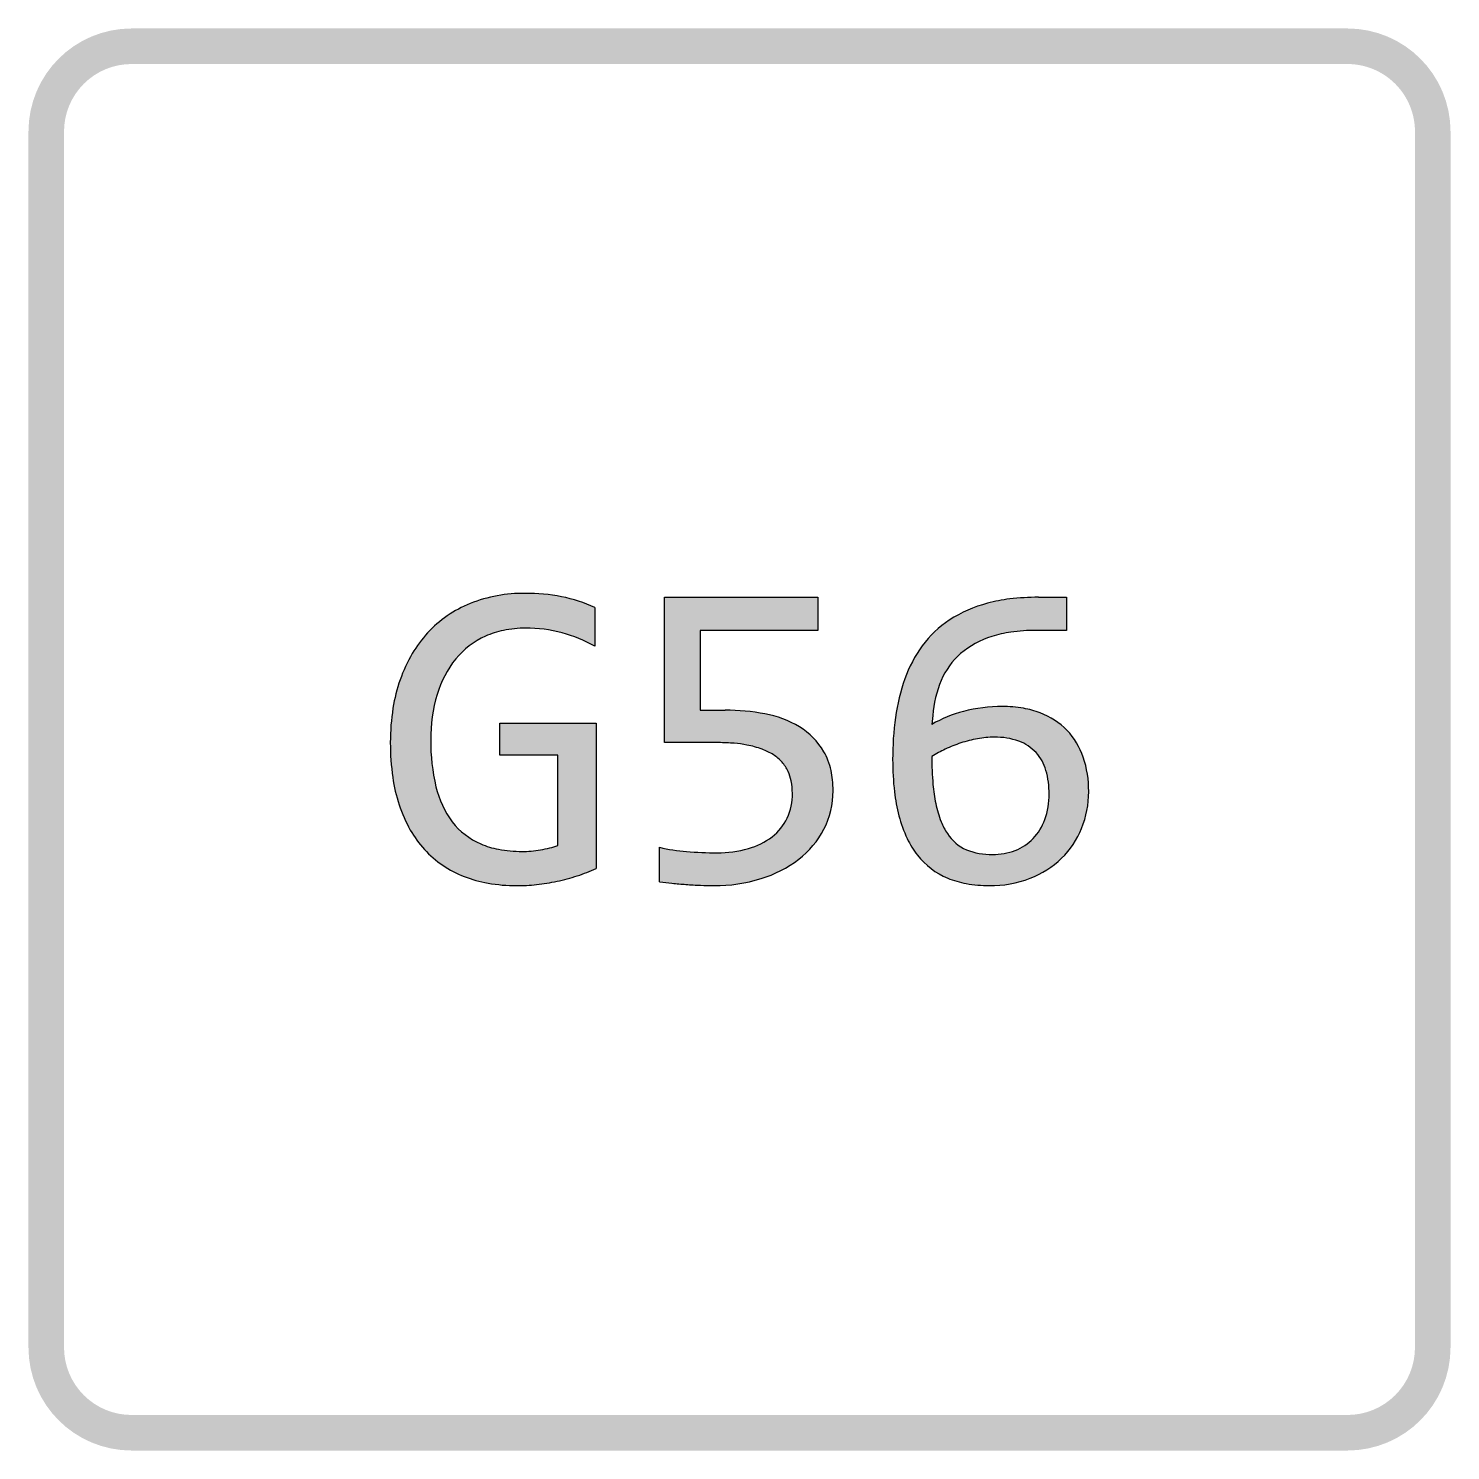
# Model space of a CAD drawing. Header units: millimetres. Extents: x -100 to 100, y -100 to 100.
import ezdxf

# ---------------------------------------------------------------- set-up
doc = ezdxf.new("R2010")
doc.units = ezdxf.units.MM
doc.layers.get('0').update_dxf_attribs({"color": 178, "lineweight": 25, "true_color": 0x000000})

msp = doc.modelspace()

# ---------------------------------------------------------------- hatches: boundary and pattern name
h = msp.add_hatch(color=256)
edge = h.paths.add_edge_path(flags=0)
edge.add_line((100, -85.50000000000003), (100, 85.49999999999997))
edge.add_arc((85.49999999999997, 85.49999999999997), 14.5, 0, 90)
edge.add_line((85.49999999999997, 99.99999999999997), (-85.50000000000003, 100))
edge.add_arc((-85.50000000000003, 85.49999999999997), 14.5, 90, 180)
edge.add_line((-100, 85.49999999999997), (-100, -85.50000000000003))
edge.add_arc((-85.50000000000003, -85.50000000000003), 14.5, 180, 270)
edge.add_line((-85.50000000000003, -100), (85.49999999999997, -100))
edge.add_arc((85.49999999999997, -85.50000000000003), 14.5, 270, 360)
edge = h.paths.add_edge_path(flags=0)
edge.add_arc((-85.50000000000003, 85.49999999999997), 9.5, 90.00000000000001, 180)
edge.add_line((-95.00000000000003, 85.49999999999997), (-95.00000000000003, -85.50000000000003))
edge.add_arc((-85.50000000000003, -85.50000000000003), 9.5, 180, 270)
edge.add_line((-85.50000000000003, -95.00000000000003), (85.49999999999997, -95.00000000000003))
edge.add_arc((85.49999999999997, -85.50000000000003), 9.5, 270, 360)
edge.add_line((94.99999999999997, -85.50000000000003), (94.99999999999997, 85.49999999999997))
edge.add_arc((85.49999999999997, 85.49999999999997), 9.5, 0, 90.00000000000001)
edge.add_line((85.49999999999997, 94.99999999999997), (-85.50000000000003, 94.99999999999997))
h = msp.add_hatch(color=256)
edge = h.paths.add_edge_path(flags=0)
edge.add_arc((64.84362015184448, -2.750860749808635), 43.30551510143884, 172.2267362950863, 180.1059106307377, ccw=False)
edge.add_arc((48.32199058926669, -0.4354518395401783), 26.62260176168888, 160.3355769733249, 172.3548513101063, ccw=False)
edge.add_arc((40.88915896651169, 2.210876346300989), 18.73274006189443, 144.1755822948312, 160.3073365030488, ccw=False)
edge.add_arc((37.57086406299321, 4.518593121579352), 14.69167635162386, 123.27277097428629, 143.8983826029093, ccw=False)
edge.add_arc((39.47018505987188, 1.401030974514615), 18.34059541539168, 104.4882318313621, 122.8903534209283, ccw=False)
edge.add_arc((40.50085311560566, -1.479188070717179), 21.38887229317088, 96.70273343815381, 105.23111544534481, ccw=False)
edge.add_arc((42.0431522570773, -14.60275167451231), 34.60275167451232, 90, 96.7027334381537, ccw=False)
edge.add_line((42.04315225707728, 20.00000000000001), (45.99112471308341, 20))
edge.add_line((45.99112471308341, 20), (45.99112471308341, 15.34812547819434))
edge.add_line((45.99112471308341, 15.34812547819434), (41.70650344299924, 15.34812547819434))
edge.add_arc((41.70650344299924, -10.57549439380779), 25.92361987200213, 90.00000000000001, 97.8533133019783)
edge.add_arc((40.27423673424621, -0.1915607553487124), 15.44137460999246, 97.85331330197818, 108.0342855671299)
edge.add_arc((39.12211062584531, 2.652159291554776), 12.38254953564972, 107.0387168852591, 130.4606070471601)
edge.add_arc((37.97795861324725, 4.219527872004039), 10.4485727247539, 131.2643869370852, 156.9583271524829)
edge.add_arc((43.13582566265475, 2.122366229131678), 16.01602445328178, 157.2765064451328, 175.4898756675848)
edge.add_line((27.16939556235655, 3.381790359602203), (27.04697781178271, 2.127008416220349))
edge.add_arc((36.11261152018413, -13.68684412794887), 18.22810047217294, 104.6582875182055, 119.82442571909601, ccw=False)
edge.add_arc((36.79739025439936, -16.0648252199691), 20.70205847134596, 89.54215782530969, 104.82637695954409, ccw=False)
edge.add_arc((36.96281560826319, -13.4596760033079), 18.09624830629183, 80.51090406517858, 90, ccw=False)
edge.add_arc((38.0079424663883, -7.206934283145754), 11.7567633770069, 68.73094016077158, 80.5109040651788, ccw=False)
edge.add_arc((38.6366307118958, -6.006483329463161), 10.41110947983245, 44.458554587249296, 69.55869912675809, ccw=False)
edge.add_arc((38.67900561960766, -5.74924808062703), 10.20185953921877, 18.605975247466688, 43.59404992846203, ccw=False)
edge.add_arc((34.45776231739659, -7.170312805821954), 14.65588243645068, -0.6233669573159091, 18.605861511447813, ccw=False)
edge.add_arc((35.65283728640683, -7.423026651364507), 13.46026317468195, -22.168049833569, 0.3969957242512123, ccw=False)
edge.add_arc((36.63420450192486, -7.832631223601323), 12.39688698613228, 314.266705251806, 337.87369990407234, ccw=False)
edge.add_arc((36.10771854324911, -7.172998949268504), 13.23699824167104, 291.062358531295, 313.90567896222456, ccw=False)
edge.add_arc((35.32805022990465, -5.107293893181552), 15.44490047434164, 269.252473166382, 291.00744619966974, ccw=False)
edge.add_arc((35.12654934965571, -2.282570491700934), 18.26830938588131, 259.7611624646026, 269.99999999999994, ccw=False)
edge.add_arc((34.12046053534057, -7.852511463706469), 12.60823366784396, 247.4291686553189, 259.7611624646027, ccw=False)
edge.add_arc((33.23951145683144, -9.893056510683111), 10.38589622330692, 217.7463353287035, 247.5961076378205, ccw=False)
edge.add_arc((34.64252791937129, -8.71998005923325), 12.21361324130281, 205.2164086336446, 218.0686432016842, ccw=False)
edge.add_arc((40.71241416654129, -5.861584873585341), 18.92285627542512, 194.8986954344003, 205.2164086336446, ccw=False)
edge.add_arc((44.81591334094118, -4.769828212506371), 23.16910615988915, 186.4133041428663, 194.8986954344005, ccw=False)
edge.add_arc((62.065595219063, -2.83091048201991), 40.52741618310279, 180, 186.4133041428661, ccw=False)
edge = h.paths.add_edge_path(flags=0)
edge.add_arc((33.43783112449857, -7.836953119565923), 10.10637759273316, 340.1875471930924, 360.9668915798377)
edge.add_arc((31.96900740046959, -7.523192425401684), 11.5746483982754, 359.2910311333416, 375.9328440600881)
edge.add_arc((37.05818008091656, -6.056635171384967), 6.278409339826613, 15.81250223454799, 42.23736285185984)
edge.add_arc((37.08789085544887, -6.199492998887271), 6.353686317483037, 43.37131468729456, 69.58607964993138)
edge.add_arc((36.05402900466018, -9.245579698429903), 9.569538423937667, 70.14615211238842, 91.33874983011681)
edge.add_arc((35.85330407119562, -12.99812749164409), 13.31949369140906, 90.09830413958116, 100.2905536758888)
edge.add_arc((36.43064906911496, -16.38322494261669), 16.75331718071048, 100.1651923461871, 108.4353625521837)
edge.add_arc((37.41308066455366, -19.42677068532093), 19.95137337480949, 108.347887454965, 115.1167029249217)
edge.add_arc((35.91088137048187, -16.31571090003221), 16.49689852501361, 114.979069886843, 122.5005206965329)
edge.add_arc((74.27488273771425, -2.402448355011374), 47.22790492593154, 180, 184.7746431843531)
edge.add_arc((49.24488443386039, -4.493121067166323), 22.11074490573267, 184.7746431843527, 191.7550627596989)
edge.add_arc((43.60393025158039, -5.666961243825512), 16.34895136145138, 191.7550627596996, 201.1206286356551)
edge.add_arc((36.04696022787856, -8.586079628432344), 8.247775639219597, 201.1206286356552, 214.321052803465)
edge.add_arc((34.35433586739028, -9.898956392456235), 6.110995065757836, 213.1026469678054, 246.4539962795239)
edge.add_arc((35.40322696791034, -6.816647504797368), 9.359575054563038, 248.1056975266015, 271.1165868424591)
edge.add_arc((35.68744614021669, -7.433905787961011), 8.741132664675742, 269.3325150903706, 290.7459944839339)
edge.add_arc((36.3130488894648, -9.168933711623431), 6.897062760164022, 290.9914980949344, 316.2272405017393)
edge.add_arc((35.60655969173472, -8.581861798432584), 7.813616269512258, 316.7026386871376, 339.9363338869443)
edge = h.paths.add_edge_path(flags=0)
edge.add_line((-20.34460596786534, 18.56159143075746), (-20.34460596786534, 13.14460596786535))
edge.add_arc((-31.06134222262177, -6.809122433495592), 22.64949697166118, 61.76067110275796, 74.30760279381718)
edge.add_arc((-29.90409439451136, -3.413079154079981), 19.0680313065192, 74.89528594092697, 90.51900583945672)
edge.add_arc((-30.0768171384851, -0.2330153068517227), 15.88718516148064, 89.99999999999991, 101.3099324740201)
edge.add_arc((-30.91644096303953, 3.965103815920655), 11.60592689599997, 101.3099324740203, 114.5504523892075)
edge.add_arc((-30.9988863366516, 4.003193817123798), 11.53717651514019, 114.2566227492785, 140.6163854565871)
edge.add_arc((-28.60921958683998, 2.24228003060438), 14.50233326051332, 141.2296773335981, 163.544267020233)
edge.add_arc((-21.82083170998649, 0.1661496623532424), 21.60088328948842, 163.3635994008056, 180.6436648660336)
edge.add_arc((-16.4929597838561, -0.4016354246365768), 26.92935488932544, 179.3082379947867, 193.4306404174376)
edge.add_arc((-29.77007944624845, -3.638088447387949), 13.26377056294208, 193.1537855122563, 216.8020480144542)
edge.add_arc((-32.41416766338836, -5.403438349893115), 10.09052513487967, 217.7697328551959, 246.7543689536249)
edge.add_arc((-31.86934566762358, -4.391416889560222), 11.23587451899689, 246.2384305274356, 259.5893198404472)
edge.add_arc((-30.56648814078044, 2.699850506543349), 18.44583367410265, 259.5893198404473, 270)
edge.add_arc((-30.61632102444327, -1.832289695163945), 13.91378271211935, 270.2052080356695, 275.380196695757)
edge.add_arc((-31.14502359092114, 4.452308084676124), 20.22036447053817, 275.2019734567506, 279.0480592410528)
edge.add_arc((-30.50676698121302, 0.5736206750013917), 16.2895790633044, 278.9765128925066, 283.6433520555341)
edge.add_arc((-28.9398822974677, -5.684290537536178), 9.83876598228084, 283.3721440769831, 290.1703035602783)
edge.add_line((-25.54736036725326, -14.91966335118592), (-25.54736036725326, -2.188217291507272))
edge.add_line((-25.54736036725326, -2.188217291507272), (-33.71874521805663, -2.188217291507272))
edge.add_line((-33.71874521805663, -2.188217291507272), (-33.71874521805663, 2.310635042081103))
edge.add_line((-33.71874521805663, 2.310635042081103), (-20.16097934200459, 2.310635042081103))
edge.add_line((-20.16097934200459, 2.310635042081103), (-20.16097934200459, -18.13312930374905))
edge.add_arc((-30.48172412154128, 4.236283393107573), 24.63551089802329, 288.14842520802915, 294.7675394987216, ccw=False)
edge.add_arc((-31.11495383335411, 6.050697885172845), 26.55692674739476, 281.8654487839416, 288.2273348804555, ccw=False)
edge.add_arc((-31.61663375866954, 8.283094133329076), 28.84479387795401, 276.10973521222724, 281.92890965053596, ccw=False)
edge.add_arc((-31.38193990401334, 5.785368992139361), 26.33629698204149, 270.1095187529431, 276.1803961764531, ccw=False)
edge.add_arc((-31.33159908186686, 3.000798925852298), 23.55167880343455, 260.13419305691565, 269.99999999999994, ccw=False)
edge.add_arc((-32.38126195477701, -3.034762593381025), 17.42552217801139, 248.6595281117607, 260.13419305691565, ccw=False)
edge.add_arc((-33.44409373026993, -5.485529462914847), 14.75634536925007, 222.5024705928531, 249.0404377275426, ccw=False)
edge.add_arc((-33.38369161046477, -5.44394901656112), 14.82897286424869, 209.4437235998888, 222.4632382618401, ccw=False)
edge.add_arc((-28.92429765622699, -2.926724205409872), 19.94977506595184, 198.2250751113544, 209.4437235998888, ccw=False)
edge.add_arc((-26.78567929759977, -2.222544989764241), 22.2013427090851, 188.0878799745381, 198.2250751113545, ccw=False)
edge.add_arc((-14.26833402547074, -0.4437643458301483), 34.84444332724541, 180, 188.087879974538, ccw=False)
edge.add_arc((-17.56022598990843, -0.4437643458301772), 31.55255136280772, 171.1344872432035, 180, ccw=False)
edge.add_arc((-26.80436496810448, 0.9981290823113795), 22.1966354746479, 160.5599651718239, 171.1344872432036, ccw=False)
edge.add_arc((-27.52505307206357, 1.252489589591063), 21.4323772651063, 149.6447060899724, 160.5599651718239, ccw=False)
edge.add_arc((-31.4117063675958, 3.528700894613301), 16.92824452452432, 137.3579059707166, 149.6447060899721, ccw=False)
edge.add_arc((-31.75827462326556, 3.840530062009069), 16.46207168714006, 111.77709058344601, 137.3391473680048, ccw=False)
edge.add_arc((-30.38475350121422, 0.198178354550155), 20.35419695636977, 89.30546068878482, 111.5637145203348, ccw=False)
edge.add_arc((-30.02833475342548, -6.199181334096515), 26.75028611064108, 79.19117263000078, 90.23494566952871, ccw=False)
edge.add_arc((-28.85026889645092, 0.3040740879591013), 20.14157991264086, 65.02051476663968, 79.01364424655623, ccw=False)
edge = h.paths.add_edge_path(flags=0)
edge.add_arc((-2.30965073268213, -7.207345065034421), 15.46955891936919, 0, 5.684127314225577, ccw=False)
edge.add_arc((1.687316117022654, -7.346031282783475), 11.47343029193624, -27.390039466198914, 0.6925852396242931, ccw=False)
edge.add_arc((0.4303217716567662, -6.59987885743422), 12.93304806874308, 307.70268137288434, 332.2368000833362, ccw=False)
edge.add_arc((-1.927621501328766, -3.444998560069228), 16.87132739510124, 287.0879561524662, 307.4859496921569, ccw=False)
edge.add_arc((-3.39920322929577, 1.024193335619806), 21.57583676718483, 269.5179690095389, 287.3359690334222, ccw=False)
edge.add_arc((-3.50740706540397, 22.37627408560615), 42.92721656535615, 267.3481816046936, 269.90214883416814, ccw=False)
edge.add_arc((-2.545529685746461, 45.48374418487175), 66.05453302810841, 265.6734889663809, 267.4420804618245, ccw=False)
edge.add_arc((0.1912068916632634, 81.80969990646649), 102.4834322839181, 264.5722906828311, 265.6799164727604, ccw=False)
edge.add_arc((-6.974801971285968, 7.274812660332088), 27.60503000365646, 261.12890280301343, 264.74589185615366, ccw=False)
edge.add_line((-11.23182861514921, -20), (-11.2318286151492, -15.16449885233359))
edge.add_arc((-5.443466454275075, 9.88525687659215), 25.70983077704495, 256.9887728694856, 265.5189026054039)
edge.add_arc((-3.172118980139799, 34.04204147672815), 49.97165521733785, 265.0866088541379, 270.0227729746433)
edge.add_arc((-2.951678462127007, -0.4586840091812938), 15.47222596791679, 269.257209010789, 285.7756744217499)
edge.add_arc((-1.401017450414947, -5.866672061679672), 9.846381533823923, 285.6478075361005, 307.4822948180553)
edge.add_arc((0.0923519337970378, -7.907942691817025), 7.31803195316493, 307.9293256480384, 334.588746962206)
edge.add_arc((-0.5548358920525995, -7.699179327431056), 7.99268521290916, 335.2278393344882, 360.893098500651)
edge.add_arc((-1.605628109289105, -7.574598316755923), 9.042506456649468, 0, 11.08423771015246)
edge.add_arc((1.394521179785399, -6.986849502967943), 5.985327295258458, 11.08423771015259, 24.71920571554162)
edge.add_arc((2.01889555488062, -6.699415769187082), 5.297968937783441, 24.71920571554154, 41.50958822032139)
edge.add_arc((1.675991464102915, -7.002893996795236), 5.75587968247532, 41.50958822032135, 57.61362745401877)
edge.add_arc((0.3637306483358906, -9.071773661292756), 8.205837134099514, 57.6136274540186, 69.8315721896923)
edge.add_arc((-1.456601563027474, -14.02771722040639), 13.48551382125063, 69.83157218969255, 79.35520753241065)
edge.add_arc((-2.171610055190293, -17.83188087997467), 17.35628871688132, 79.35520753241072, 85.24396029147245)
edge.add_arc((-2.938026013772029, -27.04364062410143), 26.59987627827127, 85.24396029147226, 89.99999999999994)
edge.add_line((-2.938026013771998, -0.4437643458301572), (-10.52792654934966, -0.4437643458301466))
edge.add_line((-10.52792654934966, -0.4437643458301466), (-10.52792654934966, 20))
edge.add_line((-10.52792654934966, 20), (11.01759755164498, 20))
edge.add_line((11.01759755164498, 20), (11.01759755164498, 15.34812547819434))
edge.add_line((11.01759755164498, 15.34812547819434), (-5.508798775822498, 15.34812547819434))
edge.add_line((-5.508798775822498, 15.34812547819434), (-5.508798775822498, 4.116296863045143))
edge.add_line((-5.508798775822498, 4.116296863045143), (-2.019892884468248, 4.116296863045143))
edge.add_arc((-1.962550261277204, -25.67103533203747), 29.78738738923975, 79.27504819827158, 90.1102981030661, ccw=False)
edge.add_arc((1.034546884298204, -10.55806529446773), 14.38127825652755, 59.04614362563598, 79.8021559958737, ccw=False)
edge.add_arc((3.21071561699558, -6.78239040203036), 10.02430735001755, 30.372859920093617, 58.613081958076975, ccw=False)
edge.add_arc((5.052698999238491, -5.759682423740941), 7.918174952786259, 20.979130368546294, 30.7274866155999, ccw=False)
edge.add_arc((3.165735172530104, -6.483231490656189), 9.939104376477221, 12.280246152393886, 20.979130368546407, ccw=False)
edge.add_arc((1.649497212418449, -6.813277266081956), 11.49084783644731, 5.684127314225577, 12.280246152393772, ccw=False)

# ---------------------------------------------------------------- linework, layer by layer
for p, q in [((-20.34460596786534, 18.56159143075746), (-20.34460596786534, 13.14460596786535)), ((-10.52792654934966, -0.4437643458301466), (-10.52792654934966, 20)), ((-10.52792654934966, 20), (11.01759755164498, 20)), ((11.01759755164498, 20), (11.01759755164498, 15.34812547819434)), ((42.04315225707728, 20.00000000000001), (45.99112471308341, 20)), ((45.99112471308341, 20), (45.99112471308341, 15.34812547819434)), ((11.01759755164498, 15.34812547819434), (-5.508798775822498, 15.34812547819434)), ((-5.508798775822498, 15.34812547819434), (-5.508798775822498, 4.116296863045143)), ((45.99112471308341, 15.34812547819434), (41.70650344299924, 15.34812547819434)), ((-5.508798775822498, 4.116296863045143), (-2.019892884468248, 4.116296863045143)), ((-33.71874521805663, -2.188217291507272), (-33.71874521805663, 2.310635042081103)), ((-33.71874521805663, 2.310635042081103), (-20.16097934200459, 2.310635042081103)), ((-20.16097934200459, 2.310635042081103), (-20.16097934200459, -18.13312930374905)), ((27.16939556235654, 3.381790359602169), (27.04697781178271, 2.127008416220349)), ((-2.938026013771998, -0.4437643458301537), (-10.52792654934966, -0.4437643458301466)), ((-25.54736036725326, -2.188217291507272), (-33.71874521805663, -2.188217291507272)), ((-25.54736036725326, -14.91966335118592), (-25.54736036725326, -2.188217291507272)), ((-11.23182861514921, -20), (-11.2318286151492, -15.16449885233359))]:
    msp.add_line(p, q)
for centre, radius, start, end in [((-30.38475350121422, 0.198178354550155), 20.35419695636977, 89.3054606887848, 111.5637145203348), ((-30.02833475342548, -6.199181334096515), 26.75028611064108, 79.19117263000082, 90.23494566952871), ((-28.85026889645092, 0.3040740879591013), 20.14157991264086, 65.0205147666397, 79.01364424655621), ((-31.75827462326556, 3.840530062009069), 16.46207168714006, 111.777090583446, 137.3391473680048), ((39.47018505987188, 1.401030974514615), 18.34059541539168, 104.4882318313621, 122.8903534209283), ((40.50085311560566, -1.479188070717179), 21.38887229317088, 96.70273343815377, 105.2311154453447), ((42.0431522570773, -14.60275167451231), 34.60275167451232, 90.00000000000001, 96.70273343815373), ((37.57086406299321, 4.518593121579352), 14.69167635162386, 123.2727709742863, 143.8983826029094), ((-31.4117063675958, 3.528700894613301), 16.92824452452432, 137.3579059707166, 149.6447060899721), ((-30.9988863366516, 4.003193817123798), 11.53717651514019, 114.2566227492785, 140.6163854565871), ((-30.91644096303953, 3.965103815920655), 11.60592689599997, 101.3099324740203, 114.5504523892075), ((-30.0768171384851, -0.2330153068517227), 15.88718516148064, 89.99999999999991, 101.3099324740201), ((-29.90409439451136, -3.413079154079981), 19.0680313065192, 74.89528594092697, 90.51900583945672), ((-31.06134222262177, -6.809122433495592), 22.64949697166118, 61.76067110275796, 74.30760279381718), ((39.12211062584531, 2.652159291554776), 12.38254953564972, 107.0387168852591, 130.4606070471601), ((40.27423673424621, -0.1915607553487124), 15.44137460999246, 97.85331330197818, 108.0342855671299), ((41.70650344299924, -10.57549439380779), 25.92361987200213, 90.00000000000001, 97.8533133019783), ((-27.52505307206357, 1.252489589591063), 21.4323772651063, 149.6447060899724, 160.5599651718239), ((40.88915896651169, 2.210876346300989), 18.73274006189443, 144.1755822948312, 160.3073365030488), ((37.97795861324725, 4.219527872004039), 10.4485727247539, 131.2643869370852, 156.9583271524829), ((-28.60921958683998, 2.24228003060438), 14.50233326051332, 141.2296773335981, 163.544267020233), ((-26.80436496810448, 0.9981290823113795), 22.1966354746479, 160.5599651718239, 171.1344872432036), ((48.32199058926669, -0.4354518395401783), 26.62260176168888, 160.3355769733249, 172.3548513101063), ((43.13582566265475, 2.122366229131678), 16.01602445328178, 157.2765064451328, 175.4898756675848), ((-21.82083170998649, 0.1661496623532424), 21.60088328948842, 163.3635994008056, 180.6436648660336), ((-17.56022598990843, -0.4437643458301772), 31.55255136280772, 171.1344872432035, 180), ((-1.962550261277204, -25.67103533203747), 29.78738738923975, 79.27504819827158, 90.11029810306603), ((36.79739025439936, -16.0648252199691), 20.70205847134596, 89.54215782530967, 104.8263769595441), ((36.96281560826319, -13.4596760033079), 18.09624830629183, 80.51090406517868, 89.99999999999997), ((38.0079424663883, -7.206934283145754), 11.7567633770069, 68.73094016077157, 80.51090406517878), ((1.034546884298204, -10.55806529446773), 14.38127825652755, 59.04614362563606, 79.80215599587372), ((64.84362015184448, -2.750860749808635), 43.30551510143884, 172.2267362950863, 180.1059106307377), ((36.11261152018413, -13.68684412794887), 18.22810047217294, 104.6582875182055, 119.824425719096), ((38.6366307118958, -6.006483329463161), 10.41110947983245, 44.45855458724927, 69.5586991267581), ((3.21071561699558, -6.78239040203036), 10.02430735001755, 30.37285992009351, 58.613081958077), ((36.43064906911496, -16.38322494261669), 16.75331718071048, 100.1651923461871, 108.4353625521837), ((35.85330407119562, -12.99812749164409), 13.31949369140906, 90.09830413958116, 100.2905536758888), ((36.05402900466018, -9.245579698429903), 9.569538423937667, 70.14615211238842, 91.33874983011681), ((38.67900561960766, -5.74924808062703), 10.20185953921877, 18.60597524746674, 43.59404992846196), ((-14.26833402547074, -0.4437643458301483), 34.84444332724541, 180, 188.087879974538), ((-16.4929597838561, -0.4016354246365768), 26.92935488932544, 179.3082379947867, 193.4306404174376), ((-2.938026013772029, -27.04364062410143), 26.59987627827127, 85.24396029147226, 89.99999999999994), ((-2.171610055190293, -17.83188087997467), 17.35628871688132, 79.35520753241072, 85.24396029147245), ((-1.456601563027474, -14.02771722040639), 13.48551382125063, 69.83157218969255, 79.35520753241065), ((0.3637306483358906, -9.071773661292756), 8.205837134099514, 57.6136274540186, 69.8315721896923), ((5.052698999238491, -5.759682423740941), 7.918174952786259, 20.97913036854625, 30.72748661559985), ((35.91088137048187, -16.31571090003221), 16.49689852501361, 114.979069886843, 122.5005206965329), ((37.41308066455366, -19.42677068532093), 19.95137337480949, 108.347887454965, 115.1167029249217), ((37.08789085544887, -6.199492998887271), 6.353686317483037, 43.37131468729456, 69.58607964993138), ((37.05818008091656, -6.056635171384967), 6.278409339826613, 15.81250223454799, 42.23736285185984), ((1.675991464102915, -7.002893996795236), 5.75587968247532, 41.50958822032135, 57.61362745401877), ((2.01889555488062, -6.699415769187082), 5.297968937783441, 24.71920571554154, 41.50958822032139), ((3.165735172530104, -6.483231490656189), 9.939104376477221, 12.28024615239386, 20.97913036854636), ((62.065595219063, -2.83091048201991), 40.52741618310279, 180, 186.4133041428661), ((74.27488273771425, -2.402448355011374), 47.22790492593154, 180, 184.7746431843531), ((34.45776231739659, -7.170312805821954), 14.65588243645068, 359.3766330426841, 18.60586151144781), ((-26.78567929759977, -2.222544989764241), 22.2013427090851, 188.0878799745381, 198.2250751113546), ((1.394521179785399, -6.986849502967943), 5.985327295258458, 11.08423771015259, 24.71920571554162), ((-1.605628109289105, -7.574598316755923), 9.042506456649468, 0, 11.08423771015246), ((1.649497212418449, -6.813277266081956), 11.49084783644731, 5.684127314225641, 12.28024615239384), ((-2.30965073268213, -7.207345065034421), 15.46955891936919, 0, 5.684127314225641), ((31.96900740046959, -7.523192425401684), 11.5746483982754, 359.2910311333416, 15.93284406008814), ((-29.77007944624845, -3.638088447387949), 13.26377056294208, 193.1537855122563, 216.8020480144542), ((-0.5548358920525995, -7.699179327431056), 7.99268521290916, 335.2278393344882, 0.8930985006510286), ((1.687316117022654, -7.346031282783475), 11.47343029193624, 332.6099605338011, 0.6925852396243408), ((44.81591334094118, -4.769828212506371), 23.16910615988915, 186.4133041428663, 194.8986954344005), ((49.24488443386039, -4.493121067166323), 22.11074490573267, 184.7746431843527, 191.7550627596989), ((33.43783112449857, -7.836953119565923), 10.10637759273316, 340.1875471930924, 0.966891579837689), ((35.65283728640683, -7.423026651364507), 13.46026317468195, 337.831950166431, 0.3969957242512108), ((-28.92429765622699, -2.926724205409872), 19.94977506595184, 198.2250751113544, 209.4437235998888), ((43.60393025158039, -5.666961243825512), 16.34895136145138, 191.7550627596996, 201.1206286356551), ((-32.41416766338836, -5.403438349893115), 10.09052513487967, 217.7697328551959, 246.7543689536249), ((0.0923519337970378, -7.907942691817025), 7.31803195316493, 307.9293256480384, 334.588746962206), ((40.71241416654129, -5.861584873585341), 18.92285627542512, 194.8986954344003, 205.2164086336446), ((36.04696022787856, -8.586079628432344), 8.247775639219597, 201.1206286356552, 214.321052803465), ((35.60655969173472, -8.581861798432584), 7.813616269512258, 316.7026386871376, 339.9363338869443), ((-33.38369161046477, -5.44394901656112), 14.82897286424869, 209.4437235998888, 222.4632382618401), ((-1.401017450414947, -5.866672061679672), 9.846381533823923, 285.6478075361005, 307.4822948180553), ((0.4303217716567662, -6.59987885743422), 12.93304806874308, 307.7026813728843, 332.2368000833362), ((34.64252791937129, -8.71998005923325), 12.21361324130281, 205.2164086336446, 218.0686432016842), ((34.35433586739028, -9.898956392456235), 6.110995065757836, 213.1026469678054, 246.4539962795239), ((36.3130488894648, -9.168933711623431), 6.897062760164022, 290.9914980949344, 316.2272405017393), ((36.63420450192486, -7.832631223601323), 12.39688698613228, 314.266705251806, 337.8736999040723), ((-33.44409373026993, -5.485529462914847), 14.75634536925007, 222.5024705928531, 249.0404377275426), ((-31.86934566762358, -4.391416889560222), 11.23587451899689, 246.2384305274356, 259.5893198404472), ((-30.56648814078044, 2.699850506543349), 18.44583367410265, 259.5893198404473, 270), ((-30.61632102444327, -1.832289695163945), 13.91378271211935, 270.2052080356695, 275.380196695757), ((-31.14502359092114, 4.452308084676124), 20.22036447053817, 275.2019734567506, 279.0480592410528), ((-30.50676698121302, 0.5736206750013917), 16.2895790633044, 278.9765128925066, 283.6433520555341), ((-28.9398822974677, -5.684290537536178), 9.83876598228084, 283.3721440769831, 290.1703035602783), ((-5.443466454275075, 9.88525687659215), 25.70983077704495, 256.9887728694856, 265.5189026054039), ((-3.172118980139799, 34.04204147672815), 49.97165521733785, 265.0866088541379, 270.0227729746433), ((-2.951678462127007, -0.4586840091812938), 15.47222596791679, 269.257209010789, 285.7756744217499), ((35.40322696791034, -6.816647504797368), 9.359575054563038, 248.1056975266015, 271.1165868424591), ((35.68744614021669, -7.433905787961011), 8.741132664675742, 269.3325150903706, 290.7459944839339), ((-1.927621501328766, -3.444998560069228), 16.87132739510124, 287.0879561524662, 307.4859496921569), ((33.23951145683144, -9.893056510683111), 10.38589622330692, 217.7463353287035, 247.5961076378205), ((36.10771854324911, -7.172998949268504), 13.23699824167104, 291.062358531295, 313.9056789622246), ((-32.38126195477701, -3.034762593381025), 17.42552217801139, 248.6595281117607, 260.1341930569156), ((-31.61663375866954, 8.283094133329076), 28.84479387795401, 276.1097352122272, 281.928909650536), ((-31.11495383335411, 6.050697885172845), 26.55692674739476, 281.8654487839416, 288.2273348804555), ((-30.48172412154128, 4.236283393107573), 24.63551089802329, 288.1484252080292, 294.7675394987215), ((-6.974801971285968, 7.274812660332088), 27.60503000365646, 261.1289028030134, 264.7458918561537), ((-3.39920322929577, 1.024193335619806), 21.57583676718483, 269.5179690095389, 287.3359690334222), ((34.12046053534057, -7.852511463706469), 12.60823366784396, 247.4291686553189, 259.7611624646027), ((35.32805022990465, -5.107293893181552), 15.44490047434164, 269.252473166382, 291.0074461996697), ((-31.33159908186686, 3.000798925852298), 23.55167880343455, 260.1341930569156, 269.9999999999999), ((-31.38193990401334, 5.785368992139361), 26.33629698204149, 270.1095187529431, 276.1803961764531), ((0.1912068916632634, 81.80969990646649), 102.4834322839181, 264.5722906828311, 265.6799164727605), ((-2.545529685746461, 45.48374418487175), 66.05453302810841, 265.6734889663808, 267.4420804618244), ((-3.50740706540397, 22.37627408560615), 42.92721656535615, 267.3481816046936, 269.9021488341681), ((35.12654934965571, -2.282570491700934), 18.26830938588131, 259.7611624646026, 269.9999999999999)]:
    msp.add_arc(centre, radius, start, end)

doc.saveas('drawing.dxf')
